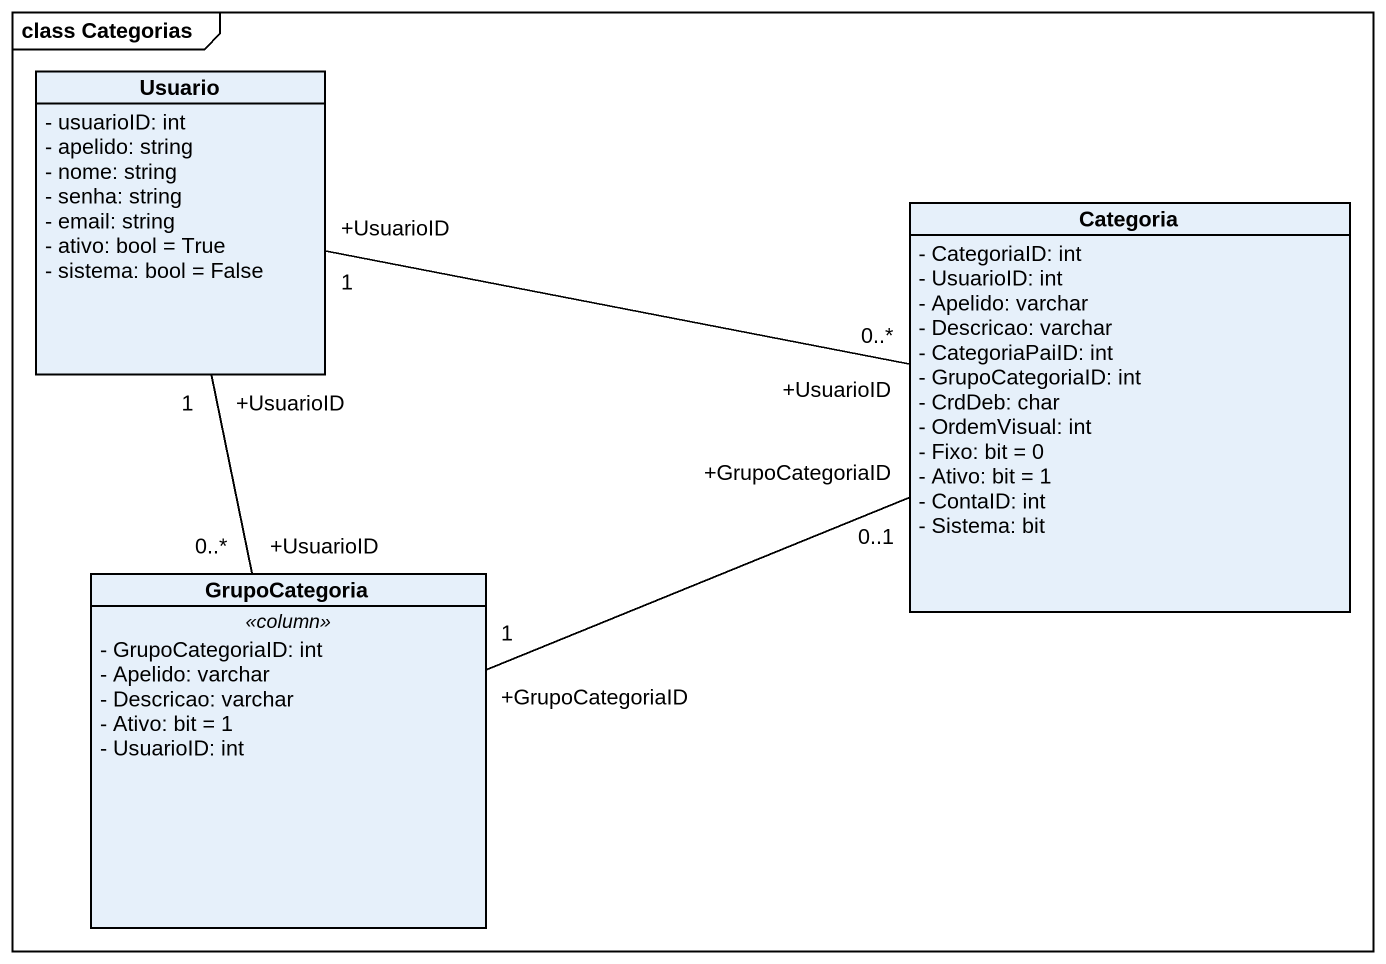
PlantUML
@startuml
mainframe class Categorias
hide circle
hide empty members
skinparam classAttributeIconSize 0
class Usuario {
  - usuarioID: int
  - apelido: string
  - nome: string
  - senha: string
  - email: string
  - ativo: bool = True
  - sistema: bool = False
}
class Categoria {
  - CategoriaID: int
  - UsuarioID: int
  - Apelido: varchar
  - Descricao: varchar
  - CategoriaPaiID: int
  - GrupoCategoriaID: int
  - CrdDeb: char
  - OrdemVisual: int
  - Fixo: bit = 0
  - Ativo: bit = 1
  - ContaID: int
  - Sistema: bit
}
class GrupoCategoria {
  .. <<column>> ..
  - GrupoCategoriaID: int
  - Apelido: varchar
  - Descricao: varchar
  - Ativo: bit = 1
  - UsuarioID: int
}
Categoria "+UsuarioID\n0..*" -left- "+UsuarioID\n1" Usuario
Categoria "+GrupoCategoriaID\n0..1" -left- "+GrupoCategoriaID\n1" GrupoCategoria
GrupoCategoria "+UsuarioID\n0..*" -up- "+UsuarioID\n1" Usuario
@enduml
